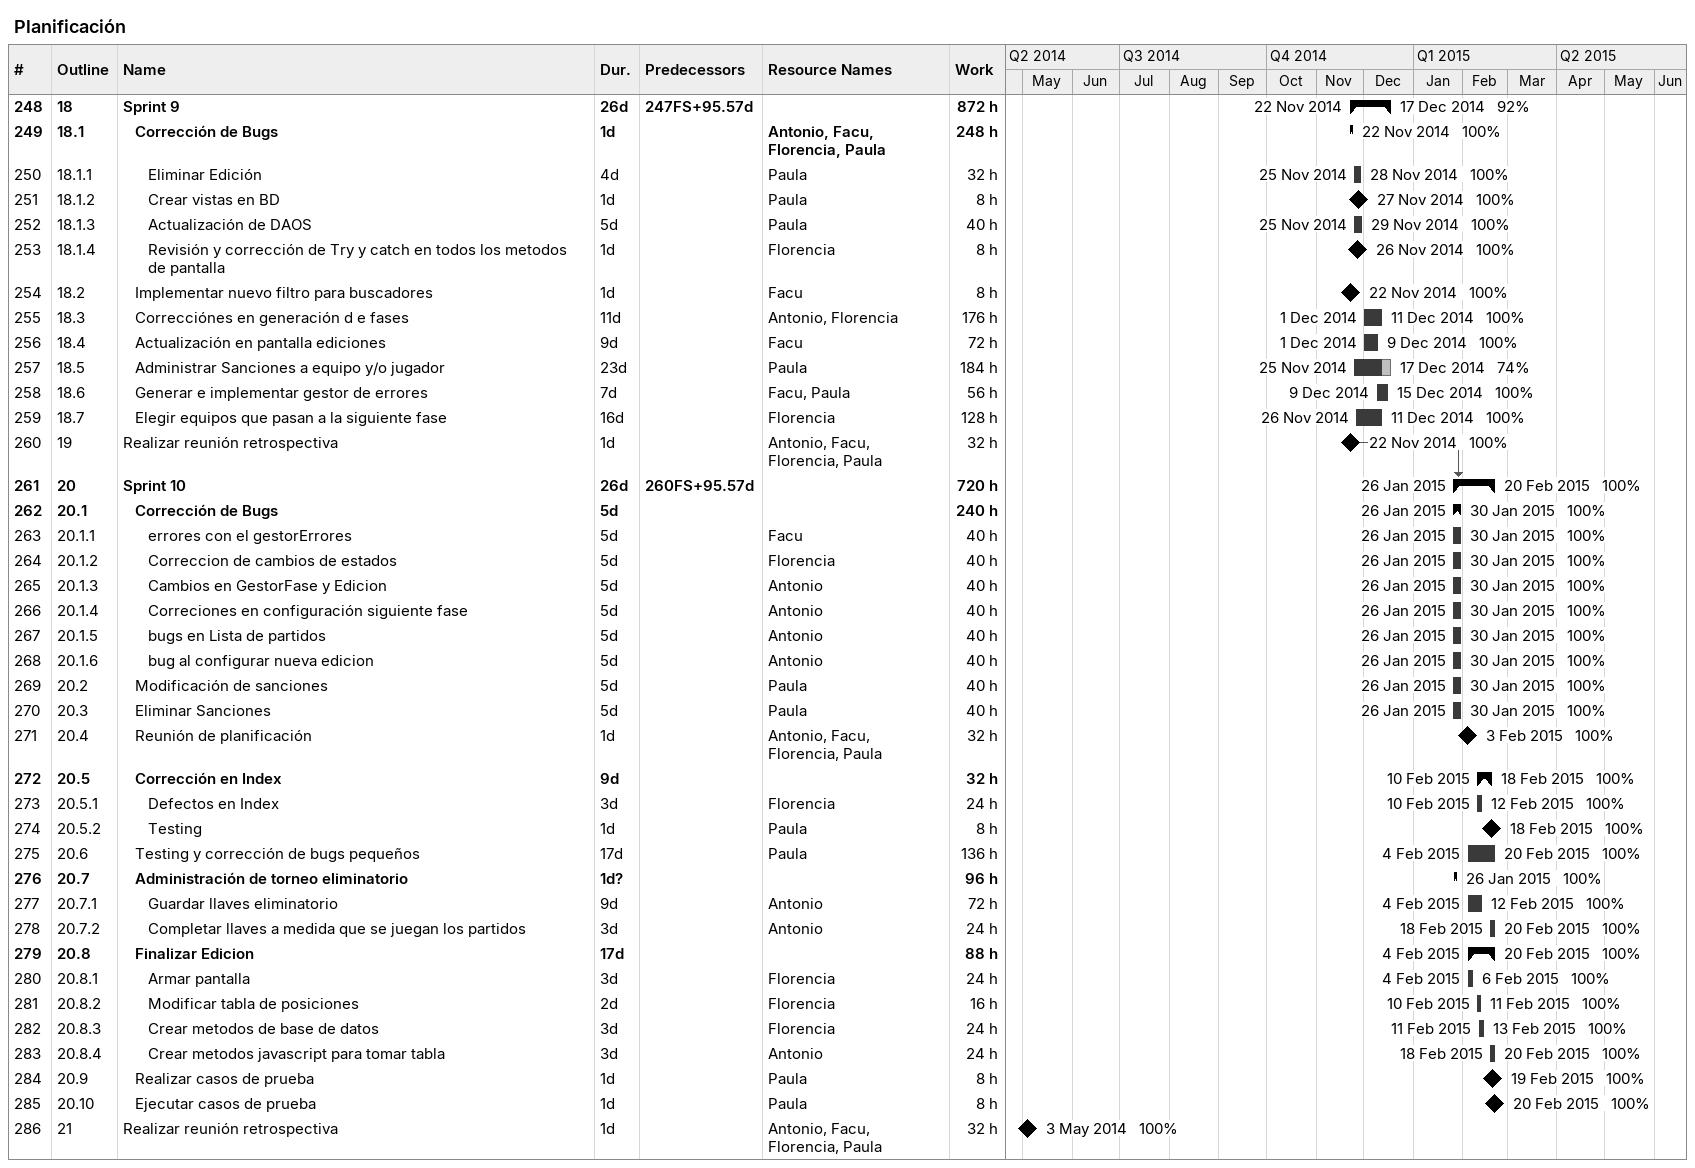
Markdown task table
Planificación

| ID | WBS | Task | Duration | Start | Finish | Predecessors | Resources | % complete | Work (h) |
|---|---|---|---|---|---|---|---|---|---|
| 248 | 18 | **Sprint 9** | 26d | 2014-11-22 | 2014-12-17 | 247FS+95.57d |  | 92 | 872 |
| 249 | 18.1 | **Corrección de Bugs** | 1d | 2014-11-22 | 2014-11-22 |  | Antonio, Facu, Florencia, Paula | 100 | 248 |
| 250 | 18.1.1 | Eliminar Edición | 4d | 2014-11-25 | 2014-11-28 |  | Paula | 100 | 32 |
| 251 | 18.1.2 | Crear vistas en BD | 1d | 2014-11-27 | 2014-11-27 |  | Paula | 100 | 8 |
| 252 | 18.1.3 | Actualización de DAOS | 5d | 2014-11-25 | 2014-11-29 |  | Paula | 100 | 40 |
| 253 | 18.1.4 | Revisión y corrección de Try y catch en todos los metodos de pantalla | 1d | 2014-11-26 | 2014-11-26 |  | Florencia | 100 | 8 |
| 254 | 18.2 | Implementar nuevo filtro para buscadores | 1d | 2014-11-22 | 2014-11-22 |  | Facu | 100 | 8 |
| 255 | 18.3 | Correcciónes en generación d e fases | 11d | 2014-12-01 | 2014-12-11 |  | Antonio, Florencia | 100 | 176 |
| 256 | 18.4 | Actualización en pantalla ediciones | 9d | 2014-12-01 | 2014-12-09 |  | Facu | 100 | 72 |
| 257 | 18.5 | Administrar Sanciones a equipo y/o jugador | 23d | 2014-11-25 | 2014-12-17 |  | Paula | 74 | 184 |
| 258 | 18.6 | Generar e implementar gestor de errores | 7d | 2014-12-09 | 2014-12-15 |  | Facu, Paula | 100 | 56 |
| 259 | 18.7 | Elegir equipos que pasan a la siguiente fase | 16d | 2014-11-26 | 2014-12-11 |  | Florencia | 100 | 128 |
| 260 | 19 | Realizar reunión retrospectiva | 1d | 2014-11-22 | 2014-11-22 |  | Antonio, Facu, Florencia, Paula | 100 | 32 |
| 261 | 20 | **Sprint 10** | 26d | 2015-01-26 | 2015-02-20 | 260FS+95.57d |  | 100 | 720 |
| 262 | 20.1 | **Corrección de Bugs** | 5d | 2015-01-26 | 2015-01-30 |  |  | 100 | 240 |
| 263 | 20.1.1 | errores con el gestorErrores | 5d | 2015-01-26 | 2015-01-30 |  | Facu | 100 | 40 |
| 264 | 20.1.2 | Correccion de cambios de estados | 5d | 2015-01-26 | 2015-01-30 |  | Florencia | 100 | 40 |
| 265 | 20.1.3 | Cambios en GestorFase y Edicion | 5d | 2015-01-26 | 2015-01-30 |  | Antonio | 100 | 40 |
| 266 | 20.1.4 | Correciones en configuración siguiente fase | 5d | 2015-01-26 | 2015-01-30 |  | Antonio | 100 | 40 |
| 267 | 20.1.5 | bugs en Lista de partidos | 5d | 2015-01-26 | 2015-01-30 |  | Antonio | 100 | 40 |
| 268 | 20.1.6 | bug al configurar nueva edicion | 5d | 2015-01-26 | 2015-01-30 |  | Antonio | 100 | 40 |
| 269 | 20.2 | Modificación de sanciones | 5d | 2015-01-26 | 2015-01-30 |  | Paula | 100 | 40 |
| 270 | 20.3 | Eliminar Sanciones | 5d | 2015-01-26 | 2015-01-30 |  | Paula | 100 | 40 |
| 271 | 20.4 | Reunión de planificación | 1d | 2015-02-03 | 2015-02-03 |  | Antonio, Facu, Florencia, Paula | 100 | 32 |
| 272 | 20.5 | **Corrección en Index** | 9d | 2015-02-10 | 2015-02-18 |  |  | 100 | 32 |
| 273 | 20.5.1 | Defectos en Index | 3d | 2015-02-10 | 2015-02-12 |  | Florencia | 100 | 24 |
| 274 | 20.5.2 | Testing | 1d | 2015-02-18 | 2015-02-18 |  | Paula | 100 | 8 |
| 275 | 20.6 | Testing y corrección de bugs pequeños | 17d | 2015-02-04 | 2015-02-20 |  | Paula | 100 | 136 |
| 276 | 20.7 | **Administración de torneo eliminatorio** | 1d? | 2015-01-26 | 2015-01-26 |  |  | 100 | 96 |
| 277 | 20.7.1 | Guardar llaves eliminatorio | 9d | 2015-02-04 | 2015-02-12 |  | Antonio | 100 | 72 |
| 278 | 20.7.2 | Completar llaves a medida que se juegan los partidos | 3d | 2015-02-18 | 2015-02-20 |  | Antonio | 100 | 24 |
| 279 | 20.8 | **Finalizar Edicion** | 17d | 2015-02-04 | 2015-02-20 |  |  | 100 | 88 |
| 280 | 20.8.1 | Armar pantalla | 3d | 2015-02-04 | 2015-02-06 |  | Florencia | 100 | 24 |
| 281 | 20.8.2 | Modificar tabla de posiciones | 2d | 2015-02-10 | 2015-02-11 |  | Florencia | 100 | 16 |
| 282 | 20.8.3 | Crear metodos de base de datos | 3d | 2015-02-11 | 2015-02-13 |  | Florencia | 100 | 24 |
| 283 | 20.8.4 | Crear metodos javascript para tomar tabla | 3d | 2015-02-18 | 2015-02-20 |  | Antonio | 100 | 24 |
| 284 | 20.9 | Realizar casos de prueba | 1d | 2015-02-19 | 2015-02-19 |  | Paula | 100 | 8 |
| 285 | 20.10 | Ejecutar casos de prueba | 1d | 2015-02-20 | 2015-02-20 |  | Paula | 100 | 8 |
| 286 | 21 | Realizar reunión retrospectiva | 1d | 2014-05-03 | 2014-05-03 |  | Antonio, Facu, Florencia, Paula | 100 | 32 |
